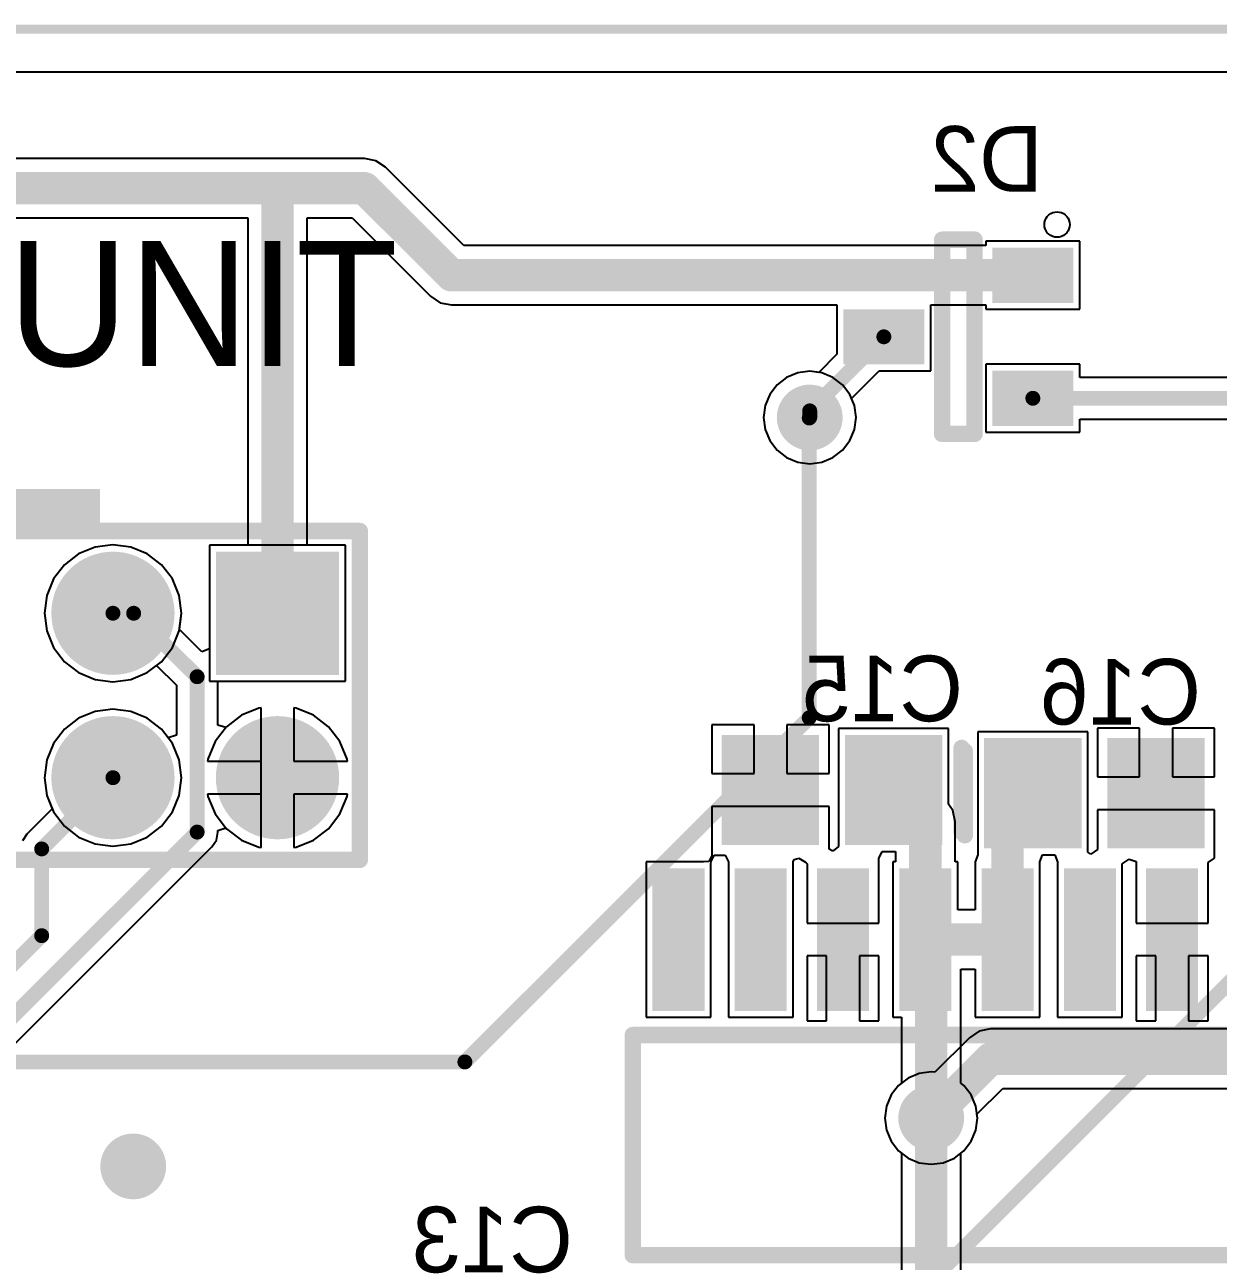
# Model space of a CAD drawing. Header units: millimetres. Extents: x 0 to 7.44, y -3.03 to 0.
# Drawn here: x 5.687 to 6.412, y -0.749 to 0.003 of the extents above; entities that cross this region are included whole.
import ezdxf

# ---------------------------------------------------------------- set-up
doc = ezdxf.new("R2010")
doc.units = ezdxf.units.MM
doc.header["$MEASUREMENT"] = 0
for name, color, linetype in [('BottomLayer', 5, 'Continuous'), ('BottomOverlay', 54, 'Continuous'), ('BottomPaste', 16, 'Continuous'), ('BottomSolder', 6, 'Continuous'), ('KeepOutLayer', 6, 'Continuous'), ('MidLayer1', 16, 'Continuous'), ('MidLayer2', 76, 'Continuous'), ('MultiLayer', 9, 'Continuous'), ('PadHoleLayer', 156, 'Continuous'), ('TopLayer', 1, 'Continuous'), ('TopOverlay', 2, 'Continuous'), ('TopSolder', 216, 'Continuous'), ('ViaHoleLayer', 16, 'Continuous')]:
    doc.layers.add(name, color=color, linetype=linetype)

# ---------------------------------------------------------------- blocks, each defined once
blk = doc.blocks.new('PAM8403_B_76')
at = {"layer": 'BottomLayer'}
for points in [[(-0.16437, 0.16319), (-0.08563, 0.16319), (-0.16437, 0.18681), (-0.08563, 0.18681)], [(0.08563, 0.16319), (0.16437, 0.16319), (0.08563, 0.18681), (0.16437, 0.18681)], [(-0.16437, 0.11319), (-0.08563, 0.11319), (-0.16437, 0.13681), (-0.08563, 0.13681)], [(0.08563, 0.11319), (0.16437, 0.11319), (0.08563, 0.13681), (0.16437, 0.13681)], [(-0.16437, 0.06319), (-0.08563, 0.06319), (-0.16437, 0.08681), (-0.08563, 0.08681)], [(0.08563, 0.06319), (0.16437, 0.06319), (0.08563, 0.08681), (0.16437, 0.08681)], [(-0.16437, 0.01319), (-0.08563, 0.01319), (-0.16437, 0.03681), (-0.08563, 0.03681)], [(0.08563, 0.01319), (0.16437, 0.01319), (0.08563, 0.03681), (0.16437, 0.03681)], [(-0.16437, -0.03681), (-0.08563, -0.03681), (-0.16437, -0.01319), (-0.08563, -0.01319)], [(0.08563, -0.03681), (0.16437, -0.03681), (0.08563, -0.01319), (0.16437, -0.01319)], [(-0.16437, -0.08681), (-0.08563, -0.08681), (-0.16437, -0.06319), (-0.08563, -0.06319)], [(0.08563, -0.08681), (0.16437, -0.08681), (0.08563, -0.06319), (0.16437, -0.06319)], [(-0.16437, -0.13681), (-0.08563, -0.13681), (-0.16437, -0.11319), (-0.08563, -0.11319)], [(0.08563, -0.13681), (0.16437, -0.13681), (0.08563, -0.11319), (0.16437, -0.11319)], [(-0.16437, -0.18681), (-0.08563, -0.18681), (-0.16437, -0.16319), (-0.08563, -0.16319)], [(0.08563, -0.18681), (0.16437, -0.18681), (0.08563, -0.16319), (0.16437, -0.16319)]]:
    blk.add_solid(points, dxfattribs=at)
at = {"layer": 'BottomOverlay', "const_width": 0.01}
for points in [[(-0.06693, 0.20276), (-0.06693, -0.20276)], [(-0.06693, 0.20276), (0.06693, 0.20276)], [(0.06693, 0.20276), (0.06693, -0.20276)], [(-0.06693, -0.20276), (-0.01575, -0.20276)], [(0.01575, -0.20276), (0.06693, -0.20276)]]:
    blk.add_lwpolyline(points, dxfattribs=at)
at = {"layer": 'BottomOverlay', "const_width": 0.005}
for points in [[(-0.06943, 0.20276, 1), (-0.06443, 0.20276, 1)], [(-0.06943, 0.20276, 1), (-0.06443, 0.20276, 1)], [(0.06443, 0.20276, 1), (0.06943, 0.20276, 1)], [(0.06443, 0.20276, 1), (0.06943, 0.20276, 1)], [(-0.06943, -0.20276, 1), (-0.06443, -0.20276, 1)], [(-0.06943, -0.20276, 1), (-0.06443, -0.20276, 1)], [(-0.01825, -0.20276, 1), (-0.01325, -0.20276, 1)], [(-0.01824, -0.20283, 1), (-0.01324, -0.20283, 1)], [(0.01324, -0.20283, 1), (0.01824, -0.20283, 1)], [(0.01325, -0.20276, 1), (0.01825, -0.20276, 1)], [(0.06443, -0.20276, 1), (0.06943, -0.20276, 1)], [(0.06443, -0.20276, 1), (0.06943, -0.20276, 1)]]:
    blk.add_lwpolyline(points, format="xyb", close=True, dxfattribs=at)
at = {"layer": 'BottomOverlay', "const_width": 0.01}
blk.add_lwpolyline([(-0.01574, -0.20283, -1.130298), (0.01574, -0.20283)], format="xyb", dxfattribs=at)
at = {"layer": 'BottomPaste'}
for points in [[(-0.16437, 0.16319), (-0.08563, 0.16319), (-0.16437, 0.18681), (-0.08563, 0.18681)], [(0.08563, 0.16319), (0.16437, 0.16319), (0.08563, 0.18681), (0.16437, 0.18681)], [(-0.16437, 0.11319), (-0.08563, 0.11319), (-0.16437, 0.13681), (-0.08563, 0.13681)], [(0.08563, 0.11319), (0.16437, 0.11319), (0.08563, 0.13681), (0.16437, 0.13681)], [(-0.16437, 0.06319), (-0.08563, 0.06319), (-0.16437, 0.08681), (-0.08563, 0.08681)], [(0.08563, 0.06319), (0.16437, 0.06319), (0.08563, 0.08681), (0.16437, 0.08681)], [(-0.16437, 0.01319), (-0.08563, 0.01319), (-0.16437, 0.03681), (-0.08563, 0.03681)], [(0.08563, 0.01319), (0.16437, 0.01319), (0.08563, 0.03681), (0.16437, 0.03681)], [(-0.16437, -0.03681), (-0.08563, -0.03681), (-0.16437, -0.01319), (-0.08563, -0.01319)], [(0.08563, -0.03681), (0.16437, -0.03681), (0.08563, -0.01319), (0.16437, -0.01319)], [(-0.16437, -0.08681), (-0.08563, -0.08681), (-0.16437, -0.06319), (-0.08563, -0.06319)], [(0.08563, -0.08681), (0.16437, -0.08681), (0.08563, -0.06319), (0.16437, -0.06319)], [(-0.16437, -0.13681), (-0.08563, -0.13681), (-0.16437, -0.11319), (-0.08563, -0.11319)], [(0.08563, -0.13681), (0.16437, -0.13681), (0.08563, -0.11319), (0.16437, -0.11319)], [(-0.16437, -0.18681), (-0.08563, -0.18681), (-0.16437, -0.16319), (-0.08563, -0.16319)], [(0.08563, -0.18681), (0.16437, -0.18681), (0.08563, -0.16319), (0.16437, -0.16319)]]:
    blk.add_solid(points, dxfattribs=at)
at = {"layer": 'BottomSolder'}
for points in [[(-0.16837, 0.15919), (-0.08163, 0.15919), (-0.16837, 0.19081), (-0.08163, 0.19081)], [(0.08163, 0.15919), (0.16837, 0.15919), (0.08163, 0.19081), (0.16837, 0.19081)], [(-0.16837, 0.10919), (-0.08163, 0.10919), (-0.16837, 0.14081), (-0.08163, 0.14081)], [(0.08163, 0.10919), (0.16837, 0.10919), (0.08163, 0.14081), (0.16837, 0.14081)], [(-0.16837, 0.05919), (-0.08163, 0.05919), (-0.16837, 0.09081), (-0.08163, 0.09081)], [(0.08163, 0.05919), (0.16837, 0.05919), (0.08163, 0.09081), (0.16837, 0.09081)], [(-0.16837, 0.00919), (-0.08163, 0.00919), (-0.16837, 0.04081), (-0.08163, 0.04081)], [(0.08163, 0.00919), (0.16837, 0.00919), (0.08163, 0.04081), (0.16837, 0.04081)], [(-0.16837, -0.04081), (-0.08163, -0.04081), (-0.16837, -0.00919), (-0.08163, -0.00919)], [(0.08163, -0.04081), (0.16837, -0.04081), (0.08163, -0.00919), (0.16837, -0.00919)], [(-0.16837, -0.09081), (-0.08163, -0.09081), (-0.16837, -0.05919), (-0.08163, -0.05919)], [(0.08163, -0.09081), (0.16837, -0.09081), (0.08163, -0.05919), (0.16837, -0.05919)], [(-0.16837, -0.14081), (-0.08163, -0.14081), (-0.16837, -0.10919), (-0.08163, -0.10919)], [(0.08163, -0.14081), (0.16837, -0.14081), (0.08163, -0.10919), (0.16837, -0.10919)], [(-0.16837, -0.19081), (-0.08163, -0.19081), (-0.16837, -0.15919), (-0.08163, -0.15919)], [(0.08163, -0.19081), (0.16837, -0.19081), (0.08163, -0.15919), (0.16837, -0.15919)]]:
    blk.add_solid(points, dxfattribs=at)
blk = doc.blocks.new('90131_0124_77')
at = {"layer": 'BottomLayer', "const_width": 0.03346}
for points in [[(-0.16673, 0.05, 1), (-0.13327, 0.05, 1)], [(-0.06673, 0.05, 1), (-0.03327, 0.05, 1)], [(0.03327, 0.05, 1), (0.06673, 0.05, 1)], [(0.13327, 0.05, 1), (0.16673, 0.05, 1)], [(-0.06673, -0.05, 1), (-0.03327, -0.05, 1)], [(0.03327, -0.05, 1), (0.06673, -0.05, 1)], [(0.13327, -0.05, 1), (0.16673, -0.05, 1)]]:
    blk.add_lwpolyline(points, format="xyb", close=True, dxfattribs=at)
at = {"layer": 'BottomLayer'}
blk.add_solid([(-0.18346, -0.08346), (-0.11654, -0.08346), (-0.18346, -0.01654), (-0.11654, -0.01654)], dxfattribs=at)
at = {"layer": 'BottomSolder', "const_width": 0.03746}
for points in [[(-0.16873, 0.05, 1), (-0.13127, 0.05, 1)], [(-0.06873, 0.05, 1), (-0.03127, 0.05, 1)], [(0.03127, 0.05, 1), (0.06873, 0.05, 1)], [(0.13127, 0.05, 1), (0.16873, 0.05, 1)], [(-0.06873, -0.05, 1), (-0.03127, -0.05, 1)], [(0.03127, -0.05, 1), (0.06873, -0.05, 1)], [(0.13127, -0.05, 1), (0.16873, -0.05, 1)]]:
    blk.add_lwpolyline(points, format="xyb", close=True, dxfattribs=at)
at = {"layer": 'BottomSolder'}
blk.add_solid([(-0.18746, -0.08746), (-0.11254, -0.08746), (-0.18746, -0.01254), (-0.11254, -0.01254)], dxfattribs=at)
at = {"layer": 'MidLayer1', "const_width": 0.03346}
for points in [[(-0.16673, 0.05, 1), (-0.13327, 0.05, 1)], [(-0.06673, 0.05, 1), (-0.03327, 0.05, 1)], [(0.03327, 0.05, 1), (0.06673, 0.05, 1)], [(0.13327, 0.05, 1), (0.16673, 0.05, 1)], [(-0.06673, -0.05, 1), (-0.03327, -0.05, 1)], [(0.03327, -0.05, 1), (0.06673, -0.05, 1)], [(0.13327, -0.05, 1), (0.16673, -0.05, 1)]]:
    blk.add_lwpolyline(points, format="xyb", close=True, dxfattribs=at)
at = {"layer": 'MidLayer1'}
blk.add_solid([(-0.18346, -0.08346), (-0.11654, -0.08346), (-0.18346, -0.01654), (-0.11654, -0.01654)], dxfattribs=at)
at = {"layer": 'MidLayer2', "const_width": 0.03346}
for points in [[(-0.16673, 0.05, 1), (-0.13327, 0.05, 1)], [(-0.06673, 0.05, 1), (-0.03327, 0.05, 1)], [(0.03327, 0.05, 1), (0.06673, 0.05, 1)], [(0.13327, 0.05, 1), (0.16673, 0.05, 1)], [(-0.06673, -0.05, 1), (-0.03327, -0.05, 1)], [(0.03327, -0.05, 1), (0.06673, -0.05, 1)], [(0.13327, -0.05, 1), (0.16673, -0.05, 1)]]:
    blk.add_lwpolyline(points, format="xyb", close=True, dxfattribs=at)
at = {"layer": 'MidLayer2'}
blk.add_solid([(-0.18346, -0.08346), (-0.11654, -0.08346), (-0.18346, -0.01654), (-0.11654, -0.01654)], dxfattribs=at)
at = {"layer": 'MultiLayer', "const_width": 0.03346}
for points in [[(-0.16673, 0.05, 1), (-0.13327, 0.05, 1)], [(-0.06673, 0.05, 1), (-0.03327, 0.05, 1)], [(0.03327, 0.05, 1), (0.06673, 0.05, 1)], [(0.13327, 0.05, 1), (0.16673, 0.05, 1)], [(-0.06673, -0.05, 1), (-0.03327, -0.05, 1)], [(0.03327, -0.05, 1), (0.06673, -0.05, 1)], [(0.13327, -0.05, 1), (0.16673, -0.05, 1)]]:
    blk.add_lwpolyline(points, format="xyb", close=True, dxfattribs=at)
at = {"layer": 'MultiLayer'}
blk.add_solid([(-0.18346, -0.08346), (-0.11654, -0.08346), (-0.18346, -0.01654), (-0.11654, -0.01654)], dxfattribs=at)
at = {"layer": 'PadHoleLayer', "const_width": 0.02165}
for points in [[(-0.16083, 0.05, 1), (-0.13917, 0.05, 1)], [(-0.06083, 0.05, 1), (-0.03917, 0.05, 1)], [(0.03917, 0.05, 1), (0.06083, 0.05, 1)], [(0.13917, 0.05, 1), (0.16083, 0.05, 1)], [(-0.16083, -0.05, 1), (-0.13917, -0.05, 1)], [(-0.06083, -0.05, 1), (-0.03917, -0.05, 1)], [(0.03917, -0.05, 1), (0.06083, -0.05, 1)], [(0.13917, -0.05, 1), (0.16083, -0.05, 1)]]:
    blk.add_lwpolyline(points, format="xyb", close=True, dxfattribs=at)
at = {"layer": 'TopLayer', "const_width": 0.03346}
for points in [[(-0.16673, 0.05, 1), (-0.13327, 0.05, 1)], [(-0.06673, 0.05, 1), (-0.03327, 0.05, 1)], [(0.03327, 0.05, 1), (0.06673, 0.05, 1)], [(0.13327, 0.05, 1), (0.16673, 0.05, 1)], [(-0.06673, -0.05, 1), (-0.03327, -0.05, 1)], [(0.03327, -0.05, 1), (0.06673, -0.05, 1)], [(0.13327, -0.05, 1), (0.16673, -0.05, 1)]]:
    blk.add_lwpolyline(points, format="xyb", close=True, dxfattribs=at)
at = {"layer": 'TopLayer'}
blk.add_solid([(-0.18346, -0.08346), (-0.11654, -0.08346), (-0.18346, -0.01654), (-0.11654, -0.01654)], dxfattribs=at)
at = {"layer": 'TopOverlay', "const_width": 0.01}
for points in [[(-0.2, 0.1), (-0.2, -0.1)], [(0.2, 0.1), (-0.2, 0.1)], [(0.2, 0.1), (0.2, -0.1)], [(0.2, -0.1), (-0.2, -0.1)]]:
    blk.add_lwpolyline(points, dxfattribs=at)
at = {"layer": 'TopOverlay', "const_width": 0.005}
for points in [[(-0.2025, 0.1, 1), (-0.1975, 0.1, 1)], [(-0.2025, 0.1, 1), (-0.1975, 0.1, 1)], [(0.1975, 0.1, 1), (0.2025, 0.1, 1)], [(0.1975, 0.1, 1), (0.2025, 0.1, 1)], [(-0.2025, -0.1, 1), (-0.1975, -0.1, 1)], [(-0.2025, -0.1, 1), (-0.1975, -0.1, 1)], [(0.1975, -0.1, 1), (0.2025, -0.1, 1)], [(0.1975, -0.1, 1), (0.2025, -0.1, 1)]]:
    blk.add_lwpolyline(points, format="xyb", close=True, dxfattribs=at)
at = {"layer": 'TopSolder', "const_width": 0.03746}
for points in [[(-0.16873, 0.05, 1), (-0.13127, 0.05, 1)], [(-0.06873, 0.05, 1), (-0.03127, 0.05, 1)], [(0.03127, 0.05, 1), (0.06873, 0.05, 1)], [(0.13127, 0.05, 1), (0.16873, 0.05, 1)], [(-0.06873, -0.05, 1), (-0.03127, -0.05, 1)], [(0.03127, -0.05, 1), (0.06873, -0.05, 1)], [(0.13127, -0.05, 1), (0.16873, -0.05, 1)]]:
    blk.add_lwpolyline(points, format="xyb", close=True, dxfattribs=at)
at = {"layer": 'TopSolder'}
blk.add_solid([(-0.18746, -0.08746), (-0.11254, -0.08746), (-0.18746, -0.01254), (-0.11254, -0.01254)], dxfattribs=at)
blk = doc.blocks.new('BAT54C_B_78')
at = {"layer": 'BottomLayer'}
for points in [[(-0.06507, 0.03306), (-0.02373, 0.03306), (-0.06507, 0.05865), (-0.02373, 0.05865)], [(0.02548, -0.00435), (0.06682, -0.00435), (0.02548, 0.02124), (0.06682, 0.02124)], [(-0.06507, -0.04175), (-0.02373, -0.04175), (-0.06507, -0.01616), (-0.02373, -0.01616)]]:
    blk.add_solid(points, dxfattribs=at)
at = {"layer": 'BottomOverlay'}
for p, q in [((-0.06296, -0.05313), (-0.06175, -0.05256)), ((-0.06175, -0.05256), (-0.06045, -0.05222)), ((-0.06045, -0.05222), (-0.05911, -0.0521)), ((-0.05911, -0.0521), (-0.05777, -0.05222)), ((-0.05777, -0.05222), (-0.05647, -0.05256)), ((-0.05647, -0.05256), (-0.05525, -0.05313)), ((-0.06682, -0.0598), (-0.0667, -0.05846)), ((-0.0667, -0.06114), (-0.06682, -0.0598)), ((-0.0667, -0.05846), (-0.06635, -0.05717)), ((-0.06635, -0.05717), (-0.06579, -0.05595)), ((-0.06579, -0.05595), (-0.06502, -0.05485)), ((-0.06502, -0.05485), (-0.06407, -0.0539)), ((-0.06407, -0.0539), (-0.06296, -0.05313)), ((-0.05525, -0.05313), (-0.05415, -0.0539)), ((-0.05415, -0.0539), (-0.0532, -0.05485)), ((-0.0532, -0.05485), (-0.05243, -0.05595)), ((-0.05243, -0.05595), (-0.05186, -0.05717)), ((-0.05186, -0.05717), (-0.05152, -0.05846)), ((-0.05152, -0.05846), (-0.0514, -0.0598)), ((-0.0514, -0.0598), (-0.05152, -0.06114)), ((-0.0514, -0.0598), (-0.0514, -0.0598)), ((-0.06635, -0.06244), (-0.0667, -0.06114)), ((-0.06579, -0.06365), (-0.06635, -0.06244)), ((-0.06502, -0.06475), (-0.06579, -0.06365)), ((-0.06407, -0.0657), (-0.06502, -0.06475)), ((-0.06296, -0.06647), (-0.06407, -0.0657)), ((-0.06175, -0.06704), (-0.06296, -0.06647)), ((-0.06045, -0.06739), (-0.06175, -0.06704)), ((-0.05911, -0.0675), (-0.06045, -0.06739)), ((-0.05777, -0.06739), (-0.05911, -0.0675)), ((-0.05647, -0.06704), (-0.05777, -0.06739)), ((-0.05525, -0.06647), (-0.05647, -0.06704)), ((-0.05415, -0.0657), (-0.05525, -0.06647)), ((-0.0532, -0.06475), (-0.05415, -0.0657)), ((-0.05243, -0.06365), (-0.0532, -0.06475)), ((-0.05186, -0.06244), (-0.05243, -0.06365)), ((-0.05152, -0.06114), (-0.05186, -0.06244))]:
    blk.add_line(p, q, dxfattribs=at)
at = {"layer": 'BottomOverlay', "const_width": 0.01}
for points in [[(0.01072, 0.0675), (-0.00897, 0.0675)], [(-0.00897, 0.0675), (-0.00897, -0.0506)], [(0.01072, 0.0675), (0.01072, -0.0506)], [(0.01072, -0.0506), (-0.00897, -0.0506)]]:
    blk.add_lwpolyline(points, dxfattribs=at)
at = {"layer": 'BottomOverlay', "const_width": 0.005}
for points in [[(-0.01147, 0.0675, 1), (-0.00647, 0.0675, 1)], [(-0.01147, 0.0675, 1), (-0.00647, 0.0675, 1)], [(0.00822, 0.0675, 1), (0.01322, 0.0675, 1)], [(0.00822, 0.0675, 1), (0.01322, 0.0675, 1)], [(-0.01147, -0.0506, 1), (-0.00647, -0.0506, 1)], [(-0.01147, -0.0506, 1), (-0.00647, -0.0506, 1)], [(0.00822, -0.0506, 1), (0.01322, -0.0506, 1)], [(0.00822, -0.0506, 1), (0.01322, -0.0506, 1)]]:
    blk.add_lwpolyline(points, format="xyb", close=True, dxfattribs=at)
at = {"layer": 'BottomPaste'}
for points in [[(-0.06507, 0.03306), (-0.02373, 0.03306), (-0.06507, 0.05865), (-0.02373, 0.05865)], [(0.02548, -0.00435), (0.06682, -0.00435), (0.02548, 0.02124), (0.06682, 0.02124)], [(-0.06507, -0.04175), (-0.02373, -0.04175), (-0.06507, -0.01616), (-0.02373, -0.01616)]]:
    blk.add_solid(points, dxfattribs=at)
at = {"layer": 'BottomSolder'}
for points in [[(-0.06907, 0.02906), (-0.01973, 0.02906), (-0.06907, 0.06265), (-0.01973, 0.06265)], [(0.02148, -0.00835), (0.07082, -0.00835), (0.02148, 0.02524), (0.07082, 0.02524)], [(-0.06907, -0.04575), (-0.01973, -0.04575), (-0.06907, -0.01216), (-0.01973, -0.01216)]]:
    blk.add_solid(points, dxfattribs=at)
blk = doc.blocks.new('CAP_0805_B_79')
at = {"layer": 'BottomLayer'}
for points in [[(-0.05511, -0.02953), (-0.00393, -0.02953), (-0.05511, 0.02953), (-0.00393, 0.02953)], [(0.0197, -0.02953), (0.07088, -0.02953), (0.0197, 0.02953), (0.07088, 0.02953)]]:
    blk.add_solid(points, dxfattribs=at)
at = {"layer": 'BottomOverlay', "const_width": 0.01}
blk.add_lwpolyline([(-0.07088, 0.02557), (-0.07088, -0.02557)], dxfattribs=at)
at = {"layer": 'BottomOverlay', "const_width": 0.005}
for points in [[(-0.07338, 0.02557, 1), (-0.06838, 0.02557, 1)], [(-0.07338, -0.02557, 1), (-0.06838, -0.02557, 1)]]:
    blk.add_lwpolyline(points, format="xyb", close=True, dxfattribs=at)
at = {"layer": 'BottomPaste'}
for points in [[(-0.05511, -0.02953), (-0.00393, -0.02953), (-0.05511, 0.02953), (-0.00393, 0.02953)], [(0.0197, -0.02953), (0.07088, -0.02953), (0.0197, 0.02953), (0.07088, 0.02953)]]:
    blk.add_solid(points, dxfattribs=at)
at = {"layer": 'BottomSolder'}
for points in [[(-0.05911, -0.03353), (0.00007, -0.03353), (-0.05911, 0.03353), (0.00007, 0.03353)], [(0.0157, -0.03353), (0.07488, -0.03353), (0.0157, 0.03353), (0.07488, 0.03353)]]:
    blk.add_solid(points, dxfattribs=at)
blk = doc.blocks.new('CAP_0805_B_187')
at = {"layer": 'BottomLayer'}
for points in [[(-0.05511, -0.02953), (-0.00393, -0.02953), (-0.05511, 0.02953), (-0.00393, 0.02953)], [(0.0197, -0.02953), (0.07088, -0.02953), (0.0197, 0.02953), (0.07088, 0.02953)]]:
    blk.add_solid(points, dxfattribs=at)
at = {"layer": 'BottomOverlay', "const_width": 0.01}
blk.add_lwpolyline([(-0.07088, -0.02557), (-0.07088, 0.02557)], dxfattribs=at)
at = {"layer": 'BottomOverlay', "const_width": 0.005}
for points in [[(-0.07338, 0.02557, 1), (-0.06838, 0.02557, 1)], [(-0.07338, -0.02557, 1), (-0.06838, -0.02557, 1)]]:
    blk.add_lwpolyline(points, format="xyb", close=True, dxfattribs=at)
at = {"layer": 'BottomPaste'}
for points in [[(-0.05511, -0.02953), (-0.00393, -0.02953), (-0.05511, 0.02953), (-0.00393, 0.02953)], [(0.0197, -0.02953), (0.07088, -0.02953), (0.0197, 0.02953), (0.07088, 0.02953)]]:
    blk.add_solid(points, dxfattribs=at)
at = {"layer": 'BottomSolder'}
for points in [[(-0.05911, -0.03353), (0.00007, -0.03353), (-0.05911, 0.03353), (0.00007, 0.03353)], [(0.0157, -0.03353), (0.07488, -0.03353), (0.0157, 0.03353), (0.07488, 0.03353)]]:
    blk.add_solid(points, dxfattribs=at)

msp = doc.modelspace()

# ---------------------------------------------------------------- linework, layer by layer
at = {"layer": 'BottomLayer'}
for p, q in [((0.02598, -0.02598), (7.33622, -0.02598)), ((5.89301, -0.07861), (3.42861, -0.07861)), ((5.89992, -0.07998), (5.89301, -0.07861)), ((5.90578, -0.0839), (5.89992, -0.07998)), ((5.95343, -0.13154), (5.90578, -0.0839)), ((4.68643, -0.11473), (5.82209, -0.11473)), ((5.82209, -0.11473), (5.82209, -0.31378)), ((5.85822, -0.31378), (5.85822, -0.11473)), ((5.85822, -0.11473), (5.88553, -0.11473)), ((5.88553, -0.11473), (5.93317, -0.16238)), ((6.27067, -0.13154), (5.95343, -0.13154)), ((6.32776, -0.12894), (6.27067, -0.12894)), ((6.27067, -0.12894), (6.27067, -0.13154)), ((6.32776, -0.17028), (6.32776, -0.12894)), ((5.93317, -0.16238), (5.93903, -0.16629)), ((5.93903, -0.16629), (5.94594, -0.16767)), ((5.94594, -0.16767), (6.18012, -0.16767)), ((6.18012, -0.16767), (6.18012, -0.19767)), ((6.2372, -0.20768), (6.2372, -0.16767)), ((6.2372, -0.16767), (6.27067, -0.16767)), ((6.27067, -0.16767), (6.27067, -0.17028)), ((6.27067, -0.17028), (6.32776, -0.17028)), ((6.18012, -0.19767), (6.16907, -0.20872)), ((6.15635, -0.20896), (6.14956, -0.21177)), ((6.16362, -0.208), (6.15635, -0.20896)), ((6.16907, -0.20872), (6.16362, -0.208)), ((6.189, -0.22455), (6.20587, -0.20768)), ((6.20587, -0.20768), (6.2372, -0.20768)), ((6.32776, -0.20374), (6.27067, -0.20374)), ((6.27067, -0.20374), (6.27067, -0.24508)), ((6.32776, -0.21177), (6.32776, -0.20374)), ((6.14374, -0.21623), (6.13927, -0.22206)), ((6.14956, -0.21177), (6.14374, -0.21623)), ((6.71917, -0.21177), (6.32776, -0.21177)), ((6.13927, -0.22206), (6.13647, -0.22884)), ((6.19078, -0.22884), (6.189, -0.22455)), ((6.13647, -0.22884), (6.13551, -0.23611)), ((6.19174, -0.23611), (6.19078, -0.22884)), ((6.13551, -0.23611), (6.13647, -0.24339)), ((6.19078, -0.24339), (6.19174, -0.23611)), ((6.32776, -0.24508), (6.32776, -0.23705)), ((6.32776, -0.23705), (6.72441, -0.23705)), ((6.13647, -0.24339), (6.13927, -0.25017)), ((6.18797, -0.25017), (6.19078, -0.24339)), ((6.27067, -0.24508), (6.32776, -0.24508)), ((6.13927, -0.25017), (6.14374, -0.25599)), ((6.1835, -0.25599), (6.18797, -0.25017)), ((6.14374, -0.25599), (6.14956, -0.26046)), ((6.14956, -0.26046), (6.15635, -0.26327)), ((6.1709, -0.26327), (6.17768, -0.26046)), ((6.17768, -0.26046), (6.1835, -0.25599)), ((6.15635, -0.26327), (6.16362, -0.26423)), ((6.16362, -0.26423), (6.1709, -0.26327)), ((5.72937, -0.31484), (5.71931, -0.31901)), ((5.74016, -0.31342), (5.72937, -0.31484)), ((5.75095, -0.31484), (5.74016, -0.31342)), ((5.76101, -0.31901), (5.75095, -0.31484)), ((5.82209, -0.31378), (5.79882, -0.31378)), ((5.79882, -0.31378), (5.79882, -0.39646)), ((5.8815, -0.31378), (5.85822, -0.31378)), ((5.8815, -0.39646), (5.8815, -0.31378)), ((5.71931, -0.31901), (5.71067, -0.32564)), ((5.76964, -0.32564), (5.76101, -0.31901)), ((5.71067, -0.32564), (5.70405, -0.33427)), ((5.77627, -0.33427), (5.76964, -0.32564)), ((5.70405, -0.33427), (5.69988, -0.34433)), ((5.78043, -0.34433), (5.77627, -0.33427)), ((5.69988, -0.34433), (5.69846, -0.35512)), ((5.78185, -0.35512), (5.78043, -0.34433)), ((5.69846, -0.35512), (5.69988, -0.36591)), ((5.78043, -0.36591), (5.78185, -0.35512)), ((5.69988, -0.36591), (5.70405, -0.37597)), ((5.77627, -0.37597), (5.78043, -0.36591)), ((5.70405, -0.37597), (5.71067, -0.3846)), ((5.76964, -0.3846), (5.77627, -0.37597)), ((5.71067, -0.3846), (5.71931, -0.39123)), ((5.76101, -0.39123), (5.76964, -0.3846)), ((5.71931, -0.39123), (5.72937, -0.39539)), ((5.72937, -0.39539), (5.74016, -0.39681)), ((5.74016, -0.39681), (5.75095, -0.39539)), ((5.75095, -0.39539), (5.76101, -0.39123)), ((5.79882, -0.39646), (5.8815, -0.39646)), ((5.74016, -0.41342), (5.72937, -0.41484)), ((5.75095, -0.41484), (5.74016, -0.41342)), ((5.82881, -0.41277), (5.81824, -0.41715)), ((5.83016, -0.4126), (5.82881, -0.41277)), ((5.83016, -0.44512), (5.83016, -0.4126)), ((5.8515, -0.41277), (5.85016, -0.41259)), ((5.85016, -0.41259), (5.85016, -0.44512)), ((5.86208, -0.41715), (5.8515, -0.41277)), ((5.71931, -0.41901), (5.71067, -0.42564)), ((5.72937, -0.41484), (5.71931, -0.41901)), ((5.76101, -0.41901), (5.75095, -0.41484)), ((5.76964, -0.42564), (5.76101, -0.41901)), ((5.81824, -0.41715), (5.80916, -0.42412)), ((5.87116, -0.42412), (5.86208, -0.41715)), ((5.71067, -0.42564), (5.70405, -0.43427)), ((5.77627, -0.43427), (5.76964, -0.42564)), ((5.80916, -0.42412), (5.80219, -0.4332)), ((5.87812, -0.4332), (5.87116, -0.42412)), ((6.12976, -0.42307), (6.10417, -0.42307)), ((6.10417, -0.42307), (6.10417, -0.4526)), ((6.12976, -0.4526), (6.12976, -0.42307)), ((6.17535, -0.42307), (6.14976, -0.42307)), ((6.14976, -0.42307), (6.14976, -0.4526)), ((6.17535, -0.4526), (6.17535, -0.42307)), ((6.24803, -0.4252), (6.1811, -0.4252)), ((6.1811, -0.4252), (6.1811, -0.49699)), ((6.24803, -0.47121), (6.24803, -0.4252)), ((6.33268, -0.42717), (6.26575, -0.42717)), ((6.26575, -0.42717), (6.26575, -0.50197)), ((6.33268, -0.50041), (6.33268, -0.42717)), ((6.36402, -0.42504), (6.33843, -0.42504)), ((6.33843, -0.42504), (6.33843, -0.45457)), ((6.36402, -0.45457), (6.36402, -0.42504)), ((6.40961, -0.42504), (6.38402, -0.42504)), ((6.38402, -0.42504), (6.38402, -0.45457)), ((6.40961, -0.45457), (6.40961, -0.42504)), ((5.70405, -0.43427), (5.69988, -0.44433)), ((5.78043, -0.44433), (5.77627, -0.43427)), ((5.80219, -0.4332), (5.79781, -0.44377)), ((5.8825, -0.44377), (5.87812, -0.4332)), ((5.69988, -0.44433), (5.69846, -0.45512)), ((5.78185, -0.45512), (5.78043, -0.44433)), ((5.79781, -0.44377), (5.79763, -0.44512)), ((5.79763, -0.44512), (5.83016, -0.44512)), ((5.85016, -0.44512), (5.88268, -0.44512)), ((5.88268, -0.44512), (5.8825, -0.44377)), ((5.69846, -0.45512), (5.69988, -0.46591)), ((5.78043, -0.46591), (5.78185, -0.45512)), ((6.10417, -0.4526), (6.12976, -0.4526)), ((6.14976, -0.4526), (6.17535, -0.4526)), ((6.33843, -0.45457), (6.36402, -0.45457)), ((6.38402, -0.45457), (6.40961, -0.45457)), ((5.69988, -0.46591), (5.70405, -0.47597)), ((5.77627, -0.47597), (5.78043, -0.46591)), ((5.83016, -0.46512), (5.79763, -0.46512)), ((5.79763, -0.46512), (5.79781, -0.46646)), ((5.83016, -0.49764), (5.83016, -0.46512)), ((5.88268, -0.46512), (5.85016, -0.46512)), ((5.85016, -0.46512), (5.85016, -0.49764)), ((5.8825, -0.46646), (5.88268, -0.46512)), ((5.79781, -0.46646), (5.80219, -0.47704)), ((5.87812, -0.47704), (5.8825, -0.46646)), ((6.13976, -0.4726), (6.10417, -0.4726)), ((6.10417, -0.4726), (6.10417, -0.49743)), ((6.17535, -0.4726), (6.13976, -0.4726)), ((6.17535, -0.49852), (6.17535, -0.4726)), ((6.25055, -0.47498), (6.24803, -0.47121)), ((5.70405, -0.47597), (5.71067, -0.4846)), ((5.76964, -0.4846), (5.77627, -0.47597)), ((5.80219, -0.47704), (5.80916, -0.48612)), ((5.87116, -0.48612), (5.87812, -0.47704)), ((6.25192, -0.48189), (6.25055, -0.47498)), ((6.40961, -0.47457), (6.33843, -0.47457)), ((6.33843, -0.47457), (6.33843, -0.49883)), ((6.40961, -0.50161), (6.40961, -0.47457)), ((5.71067, -0.4846), (5.71931, -0.49123)), ((5.76101, -0.49123), (5.76964, -0.4846)), ((5.80916, -0.48612), (5.81824, -0.49308)), ((5.86208, -0.49308), (5.87116, -0.48612)), ((6.25192, -0.5063), (6.25192, -0.48189)), ((5.71931, -0.49123), (5.72937, -0.49539)), ((5.72937, -0.49539), (5.74016, -0.49681)), ((5.74016, -0.49681), (5.75095, -0.49539)), ((5.75095, -0.49539), (5.76101, -0.49123)), ((5.81824, -0.49308), (5.82881, -0.49746)), ((5.8515, -0.49746), (5.86208, -0.49308)), ((5.82881, -0.49746), (5.83016, -0.49764)), ((5.85016, -0.49764), (5.8515, -0.49746)), ((6.10404, -0.5024), (6.10227, -0.50611)), ((6.10368, -0.50602), (6.10545, -0.50232)), ((6.10417, -0.50116), (6.10404, -0.5024)), ((6.10417, -0.49743), (6.10417, -0.50116)), ((6.10545, -0.50232), (6.10871, -0.50213)), ((6.10871, -0.50213), (6.1091, -0.50213)), ((6.1091, -0.50213), (6.11218, -0.50213)), ((6.11218, -0.50213), (6.11418, -0.5063)), ((6.17725, -0.49954), (6.17535, -0.49852)), ((6.17791, -0.49967), (6.17725, -0.49954)), ((6.1811, -0.49699), (6.17791, -0.49967)), ((6.20567, -0.50417), (6.20767, -0.5)), ((6.20767, -0.5), (6.21579, -0.5)), ((6.21579, -0.5), (6.21579, -0.5063)), ((6.26575, -0.50197), (6.26417, -0.5063)), ((6.30354, -0.5063), (6.30516, -0.50197)), ((6.30516, -0.50197), (6.31256, -0.50197)), ((6.31256, -0.50197), (6.31418, -0.5063)), ((6.33438, -0.50159), (6.33268, -0.50041)), ((6.33843, -0.49883), (6.33438, -0.50159)), ((6.40961, -0.50409), (6.40961, -0.50161)), ((6.40961, -0.50161), (6.40961, -0.50161)), ((6.09862, -0.5063), (6.06417, -0.5063)), ((6.06417, -0.5063), (6.06417, -0.60079)), ((6.09901, -0.5063), (6.09862, -0.5063)), ((6.10227, -0.50611), (6.09901, -0.5063)), ((6.10354, -0.50726), (6.10368, -0.50602)), ((6.10354, -0.511), (6.10354, -0.50726)), ((6.10354, -0.60079), (6.10354, -0.511)), ((6.11418, -0.5063), (6.11418, -0.50713)), ((6.11418, -0.50713), (6.11418, -0.60079)), ((6.15355, -0.5063), (6.15421, -0.50492)), ((6.15355, -0.50713), (6.15355, -0.5063)), ((6.15355, -0.60079), (6.15355, -0.50713)), ((6.15421, -0.50492), (6.15708, -0.50409)), ((6.15708, -0.50409), (6.16109, -0.50654)), ((6.16109, -0.50654), (6.16205, -0.50758)), ((6.16205, -0.50758), (6.16205, -0.54354)), ((6.20567, -0.505), (6.20567, -0.50417)), ((6.20567, -0.54354), (6.20567, -0.505)), ((6.21579, -0.5063), (6.21418, -0.5063)), ((6.21418, -0.5063), (6.21418, -0.60079)), ((6.25355, -0.5063), (6.25192, -0.5063)), ((6.25355, -0.53548), (6.25355, -0.5063)), ((6.26417, -0.5063), (6.26417, -0.5063)), ((6.26417, -0.5063), (6.26417, -0.50632)), ((6.26417, -0.50632), (6.26417, -0.53548)), ((6.30354, -0.60079), (6.30354, -0.5063)), ((6.30354, -0.5063), (6.30354, -0.5063)), ((6.30354, -0.5063), (6.30354, -0.5063)), ((6.30354, -0.5063), (6.30354, -0.5063)), ((6.31418, -0.5063), (6.31418, -0.50697)), ((6.31418, -0.50697), (6.31418, -0.60079)), ((6.35355, -0.50749), (6.35784, -0.50466)), ((6.35355, -0.60079), (6.35355, -0.50749)), ((6.35784, -0.50466), (6.36205, -0.50598)), ((6.36205, -0.50598), (6.36205, -0.50909)), ((6.36205, -0.50909), (6.36205, -0.54354)), ((6.40567, -0.50666), (6.40961, -0.50409)), ((6.40567, -0.54354), (6.40567, -0.50666)), ((6.26417, -0.53548), (6.25355, -0.53548)), ((6.16205, -0.54354), (6.18386, -0.54354)), ((6.18386, -0.54354), (6.20567, -0.54354)), ((6.36205, -0.54354), (6.38386, -0.54354)), ((6.38386, -0.54354), (6.40567, -0.54354)), ((6.17386, -0.56354), (6.16205, -0.56354)), ((6.16205, -0.56354), (6.16205, -0.60291)), ((6.17386, -0.60291), (6.17386, -0.56354)), ((6.20567, -0.56354), (6.19386, -0.56354)), ((6.19386, -0.56354), (6.19386, -0.60291)), ((6.20567, -0.60291), (6.20567, -0.56354)), ((6.37386, -0.56354), (6.36205, -0.56354)), ((6.36205, -0.56354), (6.36205, -0.60291)), ((6.37386, -0.60291), (6.37386, -0.56354)), ((6.40567, -0.56354), (6.39386, -0.56354)), ((6.39386, -0.56354), (6.39386, -0.60291)), ((6.40567, -0.60291), (6.40567, -0.56354)), ((6.25551, -0.64082), (6.25551, -0.57161)), ((6.25551, -0.57161), (6.26417, -0.57161)), ((6.26417, -0.57161), (6.26417, -0.60079)), ((6.06417, -0.60079), (6.10354, -0.60079)), ((6.11418, -0.60079), (6.15355, -0.60079)), ((6.21418, -0.60079), (6.21938, -0.60079)), ((6.21938, -0.60079), (6.21938, -0.64082)), ((6.26417, -0.60079), (6.30354, -0.60079)), ((6.31418, -0.60079), (6.35355, -0.60079)), ((6.16205, -0.60291), (6.17386, -0.60291)), ((6.19386, -0.60291), (6.20567, -0.60291)), ((6.36205, -0.60291), (6.37386, -0.60291)), ((6.39386, -0.60291), (6.40567, -0.60291)), ((6.21756, -0.64221), (6.2131, -0.64804)), ((6.21938, -0.64082), (6.21756, -0.64221)), ((6.25732, -0.64221), (6.25551, -0.64082)), ((6.26179, -0.64804), (6.25732, -0.64221)), ((6.2131, -0.64804), (6.21029, -0.65482)), ((6.2646, -0.65482), (6.26179, -0.64804)), ((6.21029, -0.65482), (6.20933, -0.66209)), ((6.26556, -0.66209), (6.2646, -0.65482)), ((6.20933, -0.66209), (6.21029, -0.66937)), ((6.2646, -0.66937), (6.26556, -0.66209)), ((6.21029, -0.66937), (6.2131, -0.67615)), ((6.2131, -0.67615), (6.21756, -0.68197)), ((6.25732, -0.68197), (6.26179, -0.67615)), ((6.26179, -0.67615), (6.2646, -0.66937)), ((6.21756, -0.68197), (6.21938, -0.68337)), ((6.21938, -0.68337), (6.21938, -0.7563)), ((6.25551, -0.68337), (6.25732, -0.68197)), ((6.25551, -0.78548), (6.25551, -0.68337))]:
    msp.add_line(p, q, dxfattribs=at)
for points, const_width in [([(4.66836, -0.09667), (5.84016, -0.09667)], 0.01969), ([(5.84016, -0.35512), (5.84016, -0.09667)], 0.01969), ([(5.84016, -0.09667), (5.89301, -0.09667)], 0.01969), ([(5.89301, -0.09667), (5.94594, -0.14961)], 0.01969), ([(5.94594, -0.14961), (6.29921, -0.14961)], 0.01969), ([(6.16362, -0.23205), (6.20866, -0.18701)], 0.00906), ([(6.29921, -0.22441), (6.72441, -0.22441)], 0.00906), ([(6.16362, -0.23611), (6.16362, -0.23205)], 0.00906), ([(6.21457, -0.4626), (6.23386, -0.48189)], 0.01969), ([(6.28386, -0.47992), (6.29921, -0.46457)], 0.01969), ([(6.23386, -0.55354), (6.23386, -0.48189)], 0.01969), ([(6.28386, -0.55354), (6.28386, -0.47992)], 0.01969), ([(6.23386, -0.55354), (6.28386, -0.55354)], 0.01969), ([(6.23386, -0.55354), (6.23744, -0.55713)], 0.01969), ([(6.23744, -0.66209), (6.23744, -0.55713)], 0.01969), ([(6.23744, -0.79996), (6.23744, -0.66209)], 0.01969)]:
    msp.add_lwpolyline(points, dxfattribs=dict(at, const_width=const_width))
for points, const_width in [([(5.83524, -0.09667, 1), (5.84508, -0.09667, 1)], 0.00984), ([(5.83524, -0.09667, 1), (5.84508, -0.09667, 1)], 0.00984), ([(5.83524, -0.09667, 1), (5.84508, -0.09667, 1)], 0.00984), ([(5.88809, -0.09667, 1), (5.89793, -0.09667, 1)], 0.00984), ([(5.88809, -0.09667, 1), (5.89793, -0.09667, 1)], 0.00984), ([(5.94102, -0.14961, 1), (5.95087, -0.14961, 1)], 0.00984), ([(5.94102, -0.14961, 1), (5.95087, -0.14961, 1)], 0.00984), ([(6.29429, -0.14961, 1), (6.30413, -0.14961, 1)], 0.00984), ([(6.2064, -0.18701, 1), (6.21093, -0.18701, 1)], 0.00453), ([(6.15362, -0.23611, 1), (6.17362, -0.23611, 1)], 0.02), ([(6.29695, -0.22441, 1), (6.30148, -0.22441, 1)], 0.00453), ([(6.16136, -0.23205, 1), (6.16589, -0.23205, 1)], 0.00453), ([(6.16136, -0.23205, 1), (6.16589, -0.23205, 1)], 0.00453), ([(6.16136, -0.23611, 1), (6.16589, -0.23611, 1)], 0.00453), ([(5.83524, -0.35512, 1), (5.84508, -0.35512, 1)], 0.00984), ([(6.20965, -0.4626, 1), (6.21949, -0.4626, 1)], 0.00984), ([(6.29429, -0.46457, 1), (6.30413, -0.46457, 1)], 0.00984), ([(6.22894, -0.48189, 1), (6.23878, -0.48189, 1)], 0.00984), ([(6.22894, -0.48189, 1), (6.23878, -0.48189, 1)], 0.00984), ([(6.27894, -0.47992, 1), (6.28878, -0.47992, 1)], 0.00984), ([(6.27894, -0.47992, 1), (6.28878, -0.47992, 1)], 0.00984), ([(6.22894, -0.55354, 1), (6.23878, -0.55354, 1)], 0.00984), ([(6.22894, -0.55354, 1), (6.23878, -0.55354, 1)], 0.00984), ([(6.22894, -0.55354, 1), (6.23878, -0.55354, 1)], 0.00984), ([(6.23252, -0.55713, 1), (6.24237, -0.55713, 1)], 0.00984), ([(6.23252, -0.55713, 1), (6.24237, -0.55713, 1)], 0.00984), ([(6.27894, -0.55354, 1), (6.28878, -0.55354, 1)], 0.00984), ([(6.27894, -0.55354, 1), (6.28878, -0.55354, 1)], 0.00984), ([(6.22744, -0.66209, 1), (6.24744, -0.66209, 1)], 0.02), ([(6.23252, -0.66209, 1), (6.24237, -0.66209, 1)], 0.00984), ([(6.23252, -0.66209, 1), (6.24237, -0.66209, 1)], 0.00984), ([(5.74248, -0.69148, 1), (5.76248, -0.69148, 1)], 0.02)]:
    msp.add_lwpolyline(points, format="xyb", close=True, dxfattribs=dict(at, const_width=const_width))
at = {"layer": 'KeepOutLayer'}
for const_width in [0.00551, 0.005]:
    msp.add_lwpolyline([(0, 0), (7.3622, 0)], dxfattribs=dict(at, const_width=const_width))
at = {"layer": 'MidLayer1'}
for points, const_width in [([(6.15362, -0.23611, 1), (6.17362, -0.23611, 1)], 0.02), ([(6.16106, -0.23642, 1), (6.16558, -0.23642, 1)], 0.00453), ([(6.16106, -0.23642, 1), (6.16558, -0.23642, 1)], 0.00453), ([(6.16136, -0.23611, 1), (6.16589, -0.23611, 1)], 0.00453), ([(6.16106, -0.41869, 1), (6.16558, -0.41869, 1)], 0.00453), ([(6.16106, -0.41869, 1), (6.16558, -0.41869, 1)], 0.00453), ([(5.95177, -0.62797, 1), (5.9563, -0.62797, 1)], 0.00453), ([(5.95177, -0.62797, 1), (5.9563, -0.62797, 1)], 0.00453), ([(6.22744, -0.66209, 1), (6.24744, -0.66209, 1)], 0.02), ([(5.74248, -0.69148, 1), (5.76248, -0.69148, 1)], 0.02)]:
    msp.add_lwpolyline(points, format="xyb", close=True, dxfattribs=dict(at, const_width=const_width))
at = {"layer": 'MidLayer1', "const_width": 0.00906}
for points in [[(6.16332, -0.23642), (6.16362, -0.23611)], [(6.16332, -0.41869), (6.16332, -0.23642)], [(5.95404, -0.62797), (6.16332, -0.41869)], [(5.08198, -1.91622), (6.52522, -0.47298)], [(4.87312, -0.62797), (5.95404, -0.62797)]]:
    msp.add_lwpolyline(points, dxfattribs=at)
at = {"layer": 'MidLayer2', "const_width": 0.02}
for points in [[(6.15362, -0.23611, 1), (6.17362, -0.23611, 1)], [(6.22744, -0.66209, 1), (6.24744, -0.66209, 1)], [(5.74248, -0.69148, 1), (5.76248, -0.69148, 1)]]:
    msp.add_lwpolyline(points, format="xyb", close=True, dxfattribs=at)
at = {"layer": 'MultiLayer', "const_width": 0.02}
for points in [[(6.15362, -0.23611, 1), (6.17362, -0.23611, 1)], [(6.22744, -0.66209, 1), (6.24744, -0.66209, 1)], [(5.74248, -0.69148, 1), (5.76248, -0.69148, 1)]]:
    msp.add_lwpolyline(points, format="xyb", close=True, dxfattribs=at)
at = {"layer": 'TopLayer'}
for p, q in [((0.02598, -0.02598), (7.33622, -0.02598)), ((6.15635, -0.20896), (6.14956, -0.21177)), ((6.16362, -0.208), (6.15635, -0.20896)), ((6.1709, -0.20896), (6.16362, -0.208)), ((6.17768, -0.21177), (6.1709, -0.20896)), ((6.14374, -0.21623), (6.13927, -0.22206)), ((6.14956, -0.21177), (6.14374, -0.21623)), ((6.1835, -0.21623), (6.17768, -0.21177)), ((6.18797, -0.22206), (6.1835, -0.21623)), ((6.13927, -0.22206), (6.13647, -0.22884)), ((6.19078, -0.22884), (6.18797, -0.22206)), ((6.13647, -0.22884), (6.13551, -0.23611)), ((6.19174, -0.23611), (6.19078, -0.22884)), ((6.13551, -0.23611), (6.13647, -0.24339)), ((6.19078, -0.24339), (6.19174, -0.23611)), ((6.13647, -0.24339), (6.13927, -0.25017)), ((6.18797, -0.25017), (6.19078, -0.24339)), ((6.13927, -0.25017), (6.14374, -0.25599)), ((6.1835, -0.25599), (6.18797, -0.25017)), ((6.14374, -0.25599), (6.14956, -0.26046)), ((6.14956, -0.26046), (6.15635, -0.26327)), ((6.1709, -0.26327), (6.17768, -0.26046)), ((6.17768, -0.26046), (6.1835, -0.25599)), ((6.15635, -0.26327), (6.16362, -0.26423)), ((6.16362, -0.26423), (6.1709, -0.26327)), ((5.72937, -0.31484), (5.71931, -0.31901)), ((5.74016, -0.31342), (5.72937, -0.31484)), ((5.75095, -0.31484), (5.74016, -0.31342)), ((5.76101, -0.31901), (5.75095, -0.31484)), ((5.8815, -0.31378), (5.79882, -0.31378)), ((5.79882, -0.31378), (5.79882, -0.37677)), ((5.8815, -0.39646), (5.8815, -0.31378)), ((5.71931, -0.31901), (5.71067, -0.32564)), ((5.76964, -0.32564), (5.76101, -0.31901)), ((5.71067, -0.32564), (5.70405, -0.33427)), ((5.77627, -0.33427), (5.76964, -0.32564)), ((5.70405, -0.33427), (5.69988, -0.34433)), ((5.78043, -0.34433), (5.77627, -0.33427)), ((5.69988, -0.34433), (5.69846, -0.35512)), ((5.78185, -0.35512), (5.78043, -0.34433)), ((5.69846, -0.35512), (5.69988, -0.36591)), ((5.78055, -0.36503), (5.78185, -0.35512)), ((5.69988, -0.36591), (5.70405, -0.37597)), ((5.7942, -0.37868), (5.78055, -0.36503)), ((5.70405, -0.37597), (5.71067, -0.3846)), ((5.79882, -0.37677), (5.7942, -0.37868)), ((5.71067, -0.3846), (5.71931, -0.39123)), ((5.76101, -0.39123), (5.76665, -0.3869)), ((5.76665, -0.3869), (5.77869, -0.39894)), ((5.71931, -0.39123), (5.72937, -0.39539)), ((5.72937, -0.39539), (5.74016, -0.39681)), ((5.74016, -0.39681), (5.75095, -0.39539)), ((5.75095, -0.39539), (5.76101, -0.39123)), ((5.80398, -0.42309), (5.80398, -0.39646)), ((5.80398, -0.39646), (5.8815, -0.39646)), ((5.77869, -0.39894), (5.77869, -0.42922)), ((5.74016, -0.41342), (5.72937, -0.41484)), ((5.75095, -0.41484), (5.74016, -0.41342)), ((5.82881, -0.41277), (5.81824, -0.41715)), ((5.83016, -0.4126), (5.82881, -0.41277)), ((5.83016, -0.45512), (5.83016, -0.4126)), ((5.8515, -0.41277), (5.85016, -0.41259)), ((5.85016, -0.41259), (5.85016, -0.44512)), ((5.86208, -0.41715), (5.8515, -0.41277)), ((5.71931, -0.41901), (5.71067, -0.42564)), ((5.72937, -0.41484), (5.71931, -0.41901)), ((5.76101, -0.41901), (5.75095, -0.41484)), ((5.76964, -0.42564), (5.76101, -0.41901)), ((5.81824, -0.41715), (5.80916, -0.42412)), ((5.87116, -0.42412), (5.86208, -0.41715)), ((5.71067, -0.42564), (5.70405, -0.43427)), ((5.77369, -0.43092), (5.76964, -0.42564)), ((5.80872, -0.42469), (5.80398, -0.42309)), ((5.80916, -0.42412), (5.80872, -0.42469)), ((5.87812, -0.4332), (5.87116, -0.42412)), ((5.70405, -0.43427), (5.69988, -0.44433)), ((5.77869, -0.42922), (5.77369, -0.43092)), ((5.8825, -0.44377), (5.87812, -0.4332)), ((5.69988, -0.44433), (5.69846, -0.45512)), ((5.85016, -0.44512), (5.88268, -0.44512)), ((5.88268, -0.44512), (5.8825, -0.44377)), ((5.69846, -0.45512), (5.69988, -0.46591)), ((5.83016, -0.49764), (5.83016, -0.45512)), ((5.69988, -0.46591), (5.70328, -0.47411)), ((5.88268, -0.46512), (5.85016, -0.46512)), ((5.85016, -0.46512), (5.85016, -0.49764)), ((5.8825, -0.46646), (5.88268, -0.46512)), ((5.87812, -0.47704), (5.8825, -0.46646)), ((5.70328, -0.47411), (5.68791, -0.48948)), ((5.87116, -0.48612), (5.87812, -0.47704)), ((5.80302, -0.49303), (5.80398, -0.48819)), ((5.80398, -0.48715), (5.80872, -0.48554)), ((5.80398, -0.48819), (5.80398, -0.48715)), ((5.80872, -0.48554), (5.80916, -0.48612)), ((5.80916, -0.48612), (5.81824, -0.49308)), ((5.86208, -0.49308), (5.87116, -0.48612)), ((5.68791, -0.48948), (5.68517, -0.49359)), ((5.80028, -0.49713), (5.80302, -0.49303)), ((5.81824, -0.49308), (5.82881, -0.49746)), ((5.8515, -0.49746), (5.86208, -0.49308)), ((5.13886, -1.15855), (5.80028, -0.49713)), ((5.82881, -0.49746), (5.83016, -0.49764)), ((5.85016, -0.49764), (5.8515, -0.49746)), ((6.27356, -0.60792), (6.26664, -0.6093)), ((6.78937, -0.60792), (6.27356, -0.60792)), ((6.26078, -0.61321), (6.23971, -0.63428)), ((6.26664, -0.6093), (6.26078, -0.61321)), ((6.22339, -0.63775), (6.21756, -0.64221)), ((6.23017, -0.63494), (6.22339, -0.63775)), ((6.23744, -0.63398), (6.23017, -0.63494)), ((6.23971, -0.63428), (6.23744, -0.63398)), ((6.21756, -0.64221), (6.2131, -0.64804)), ((6.26526, -0.65982), (6.28104, -0.64405)), ((6.28104, -0.64405), (6.78937, -0.64405)), ((6.2131, -0.64804), (6.21029, -0.65482)), ((6.21029, -0.65482), (6.20933, -0.66209)), ((6.26556, -0.66209), (6.26526, -0.65982)), ((6.20933, -0.66209), (6.21029, -0.66937)), ((6.2646, -0.66937), (6.26556, -0.66209)), ((6.21029, -0.66937), (6.2131, -0.67615)), ((6.2131, -0.67615), (6.21756, -0.68197)), ((6.25732, -0.68197), (6.26179, -0.67615)), ((6.26179, -0.67615), (6.2646, -0.66937)), ((6.21756, -0.68197), (6.22339, -0.68644)), ((6.2515, -0.68644), (6.25732, -0.68197)), ((6.22339, -0.68644), (6.23017, -0.68925)), ((6.23017, -0.68925), (6.23744, -0.69021)), ((6.23744, -0.69021), (6.24472, -0.68925)), ((6.24472, -0.68925), (6.2515, -0.68644))]:
    msp.add_line(p, q, dxfattribs=at)
for points, const_width in [([(6.15362, -0.23611, 1), (6.17362, -0.23611, 1)], 0.02), ([(5.73789, -0.35512, 1), (5.74242, -0.35512, 1)], 0.00453), ([(5.75049, -0.35512, 1), (5.75502, -0.35512, 1)], 0.00453), ([(5.75049, -0.35512, 1), (5.75502, -0.35512, 1)], 0.00453), ([(5.78907, -0.3937, 1), (5.7936, -0.3937, 1)], 0.00453), ([(5.78907, -0.3937, 1), (5.7936, -0.3937, 1)], 0.00453), ([(5.73789, -0.45512, 1), (5.74242, -0.45512, 1)], 0.00453), ([(5.78907, -0.48819, 1), (5.7936, -0.48819, 1)], 0.00453), ([(5.78907, -0.48819, 1), (5.7936, -0.48819, 1)], 0.00453), ([(5.69459, -0.49843, 1), (5.69911, -0.49843, 1)], 0.00453), ([(5.69459, -0.49843, 1), (5.69911, -0.49843, 1)], 0.00453), ([(5.69459, -0.55118, 1), (5.69911, -0.55118, 1)], 0.00453), ([(5.69459, -0.55118, 1), (5.69911, -0.55118, 1)], 0.00453), ([(6.26863, -0.62598, 1), (6.27848, -0.62598, 1)], 0.00984), ([(6.26863, -0.62598, 1), (6.27848, -0.62598, 1)], 0.00984), ([(6.22744, -0.66209, 1), (6.24744, -0.66209, 1)], 0.02), ([(6.23252, -0.66209, 1), (6.24237, -0.66209, 1)], 0.00984), ([(5.74248, -0.69148, 1), (5.76248, -0.69148, 1)], 0.02)]:
    msp.add_lwpolyline(points, format="xyb", close=True, dxfattribs=dict(at, const_width=const_width))
for points, const_width in [([(5.74016, -0.35512), (5.75276, -0.35512)], 0.00906), ([(5.75276, -0.35512), (5.79134, -0.3937)], 0.00906), ([(5.79134, -0.48819), (5.79134, -0.3937)], 0.00906), ([(5.69685, -0.49843), (5.74016, -0.45512)], 0.00906), ([(5.12992, -1.14961), (5.79134, -0.48819)], 0.00906), ([(5.69685, -0.55118), (5.69685, -0.49843)], 0.00906), ([(5.11811, -1.12992), (5.69685, -0.55118)], 0.00906), ([(6.23744, -0.66209), (6.27356, -0.62598)], 0.01969), ([(6.27356, -0.62598), (6.82283, -0.62598)], 0.01969)]:
    msp.add_lwpolyline(points, dxfattribs=dict(at, const_width=const_width))
at = {"layer": 'TopOverlay'}
msp.add_solid([(5.62598, -0.30315), (5.73228, -0.30315), (5.62598, -0.27953), (5.73228, -0.27953)], dxfattribs=at)
at = {"layer": 'ViaHoleLayer', "const_width": 0.00956}
for points in [[(6.15884, -0.23611, 1), (6.1684, -0.23611, 1)], [(6.23266, -0.66209, 1), (6.24223, -0.66209, 1)], [(5.7477, -0.69148, 1), (5.75726, -0.69148, 1)]]:
    msp.add_lwpolyline(points, format="xyb", close=True, dxfattribs=at)

# ---------------------------------------------------------------- block references
for name, p, rotation in [('BAT54C_B_78', (6.25481, -0.17856), 180), ('90131_0124_77', (5.69016, -0.40512), 180), ('CAP_0805_B_79', (6.18505, -0.4626), 180), ('PAM8403_B_76', (6.25886, -0.67854), 90)]:
    msp.add_blockref(name, p, dxfattribs=dict(rotation=rotation))
msp.add_blockref('CAP_0805_B_187', (6.32873, -0.46457))

# ---------------------------------------------------------------- texts
at = {"layer": 'BottomOverlay', "text_generation_flag": 2}
for s, p in [('D2', (6.30522, -0.09879)), ('C15', (6.25677, -0.42081)), ('C16', (6.40142, -0.42277)), ('C13', (6.01968, -0.75591))]:
    msp.add_text(s, height=0.039894, dxfattribs=at).set_placement(p)
at = {"layer": 'TopOverlay'}
msp.add_text('RF_UNIT', height=0.076, dxfattribs=at).set_placement((5.48425, -0.20472))

doc.saveas('drawing.dxf')
